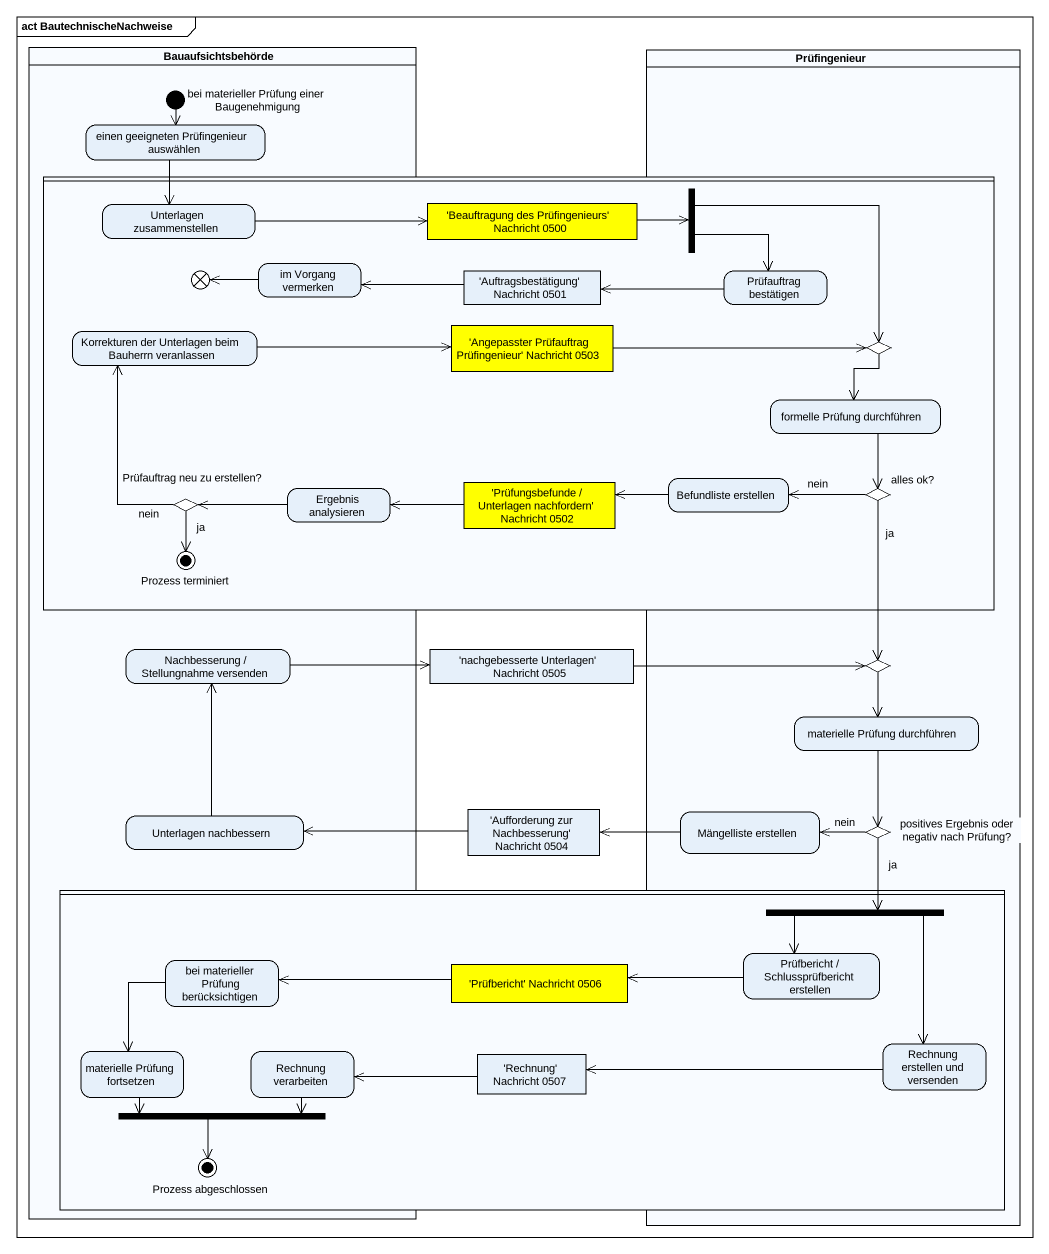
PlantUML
@startuml
mainframe act BautechnischeNachweise
hide empty description
state Bauaufsichtsbehörde <<partition>> {
  state "bei materieller Prüfung einer Baugenehmigung" as bei_materieller_Prüfung <<start>>
  state "einen geeigneten Prüfingenieur auswählen" as einen_geeigneten
  state "Nachbesserung / Stellungnahme versenden" as Nachbesserung_Stellungnahme
  state "Unterlagen nachbessern" as Unterlagen_nachbessern
}
state Prüfingenieur <<partition>> {
  state choice2 <<choice>>
  state "materielle Prüfung durchführen" as materielle_Prüfung
  state "Mängelliste erstellen" as Mängelliste_erstellen
  state "positives Ergebnis oder negativ nach Prüfung?" as positives_Ergebnis_oder <<choice>>
}
state " " as lane1 <<partition>> {
  state "Unterlagen zusammenstellen" as Unterlagen_zusammenstellen
  state "'Beauftragung des Prüfingenieurs' Nachricht 0500" as Beauftragung_des <<object>> #FFFF00
  state fork1 <<fork>>
  state flowfinal1 <<end>>
  state "im Vorgang vermerken" as im_Vorgang_vermerken
  state "'Auftragsbestätigung' Nachricht 0501" as Auftragsbestätigung <<object>>
  state "Prüfauftrag bestätigen" as Prüfauftrag_bestätigen
  state "Korrekturen der Unterlagen beim Bauherrn veranlassen" as Korrekturen_der_Unterlagen
  state "'Angepasster Prüfauftrag Prüfingenieur' Nachricht 0503" as Angepasster_Prüfauftrag <<object>> #FFFF00
  state choice1 <<choice>>
  state "formelle Prüfung durchführen" as formelle_Prüfung_durchführen
  state "'Prüfungsbefunde / Unterlagen nachfordern' Nachricht 0502" as Prüfungsbefunde_Unterlagen <<object>> #FFFF00
  state "Befundliste erstellen" as Befundliste_erstellen
  state "Prüfauftrag neu zu erstellen?" as Prüfauftrag_neu_zu_erstellen <<choice>>
  state "Ergebnis analysieren" as Ergebnis_analysieren
  state "alles ok?" as alles_ok <<choice>>
  state "Prozess terminiert" as Prozess_terminiert <<end>>
}
state "'nachgebesserte Unterlagen' Nachricht 0505" as nachgebesserte_Unterlagen <<object>>
state "'Aufforderung zur Nachbesserung' Nachricht 0504" as Aufforderung_zur <<object>>
state " " as lane2 <<partition>> {
  state fork2 <<fork>>
  state "bei materieller Prüfung berücksichtigen" as bei_materieller_Prüfung_2
  state "'Prüfbericht' Nachricht 0506" as Prüfbericht_Nachricht_0506 <<object>> #FFFF00
  state "Prüfbericht / Schlussprüfbericht erstellen" as Prüfbericht
  state "materielle Prüfung fortsetzen" as materielle_Prüfung_2
  state "Rechnung verarbeiten" as Rechnung_verarbeiten
  state "'Rechnung' Nachricht 0507" as Rechnung_Nachricht_0507 <<object>>
  state "Rechnung erstellen und versenden" as Rechnung_erstellen_und
  state fork3 <<join>>
  state "Prozess abgeschlossen" as Prozess_abgeschlossen <<end>>
}
bei_materieller_Prüfung --> einen_geeigneten
einen_geeigneten --> Unterlagen_zusammenstellen
Unterlagen_zusammenstellen -right-> Beauftragung_des
Beauftragung_des -right-> fork1
fork1 --> Prüfauftrag_bestätigen
fork1 --> choice1
im_Vorgang_vermerken -left-> flowfinal1
Auftragsbestätigung -left-> im_Vorgang_vermerken
Prüfauftrag_bestätigen -left-> Auftragsbestätigung
Korrekturen_der_Unterlagen -right-> Angepasster_Prüfauftrag
Angepasster_Prüfauftrag -right-> choice1
choice1 --> formelle_Prüfung_durchführen
formelle_Prüfung_durchführen --> alles_ok
Prüfungsbefunde_Unterlagen -left-> Ergebnis_analysieren
Befundliste_erstellen -left-> Prüfungsbefunde_Unterlagen
Prüfauftrag_neu_zu_erstellen -up-> Korrekturen_der_Unterlagen : nein
Prüfauftrag_neu_zu_erstellen --> Prozess_terminiert : ja
Ergebnis_analysieren -left-> Prüfauftrag_neu_zu_erstellen
alles_ok -left-> Befundliste_erstellen : nein
alles_ok --> choice2 : ja
Nachbesserung_Stellungnahme -right-> nachgebesserte_Unterlagen
nachgebesserte_Unterlagen -right-> choice2
choice2 --> materielle_Prüfung
materielle_Prüfung --> positives_Ergebnis_oder
Unterlagen_nachbessern -up-> Nachbesserung_Stellungnahme
Aufforderung_zur -left-> Unterlagen_nachbessern
Mängelliste_erstellen -left-> Aufforderung_zur
positives_Ergebnis_oder -left-> Mängelliste_erstellen : nein
positives_Ergebnis_oder --> fork2 : ja
fork2 --> Prüfbericht
fork2 --> Rechnung_erstellen_und
bei_materieller_Prüfung_2 --> materielle_Prüfung_2
Prüfbericht_Nachricht_0506 -left-> bei_materieller_Prüfung_2
Prüfbericht -left-> Prüfbericht_Nachricht_0506
materielle_Prüfung_2 -right-> fork3
Rechnung_verarbeiten -left-> fork3
Rechnung_Nachricht_0507 -left-> Rechnung_verarbeiten
Rechnung_erstellen_und -left-> Rechnung_Nachricht_0507
fork3 --> Prozess_abgeschlossen
@enduml
